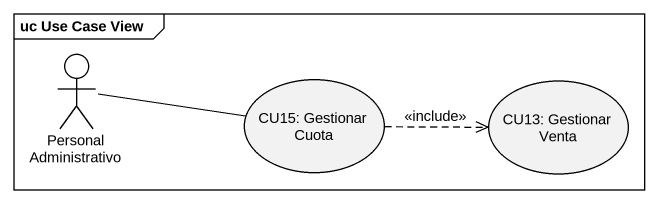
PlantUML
@startuml
mainframe uc Use Case View
actor "Personal Administrativo" as Personal_Administrativo
usecase "CU15: Gestionar Cuota" as CU15_Gestionar_Cuota
usecase "CU13: Gestionar Venta" as CU13_Gestionar_Venta
Personal_Administrativo -right- CU15_Gestionar_Cuota
CU15_Gestionar_Cuota .right.> CU13_Gestionar_Venta : <<include>>
@enduml
